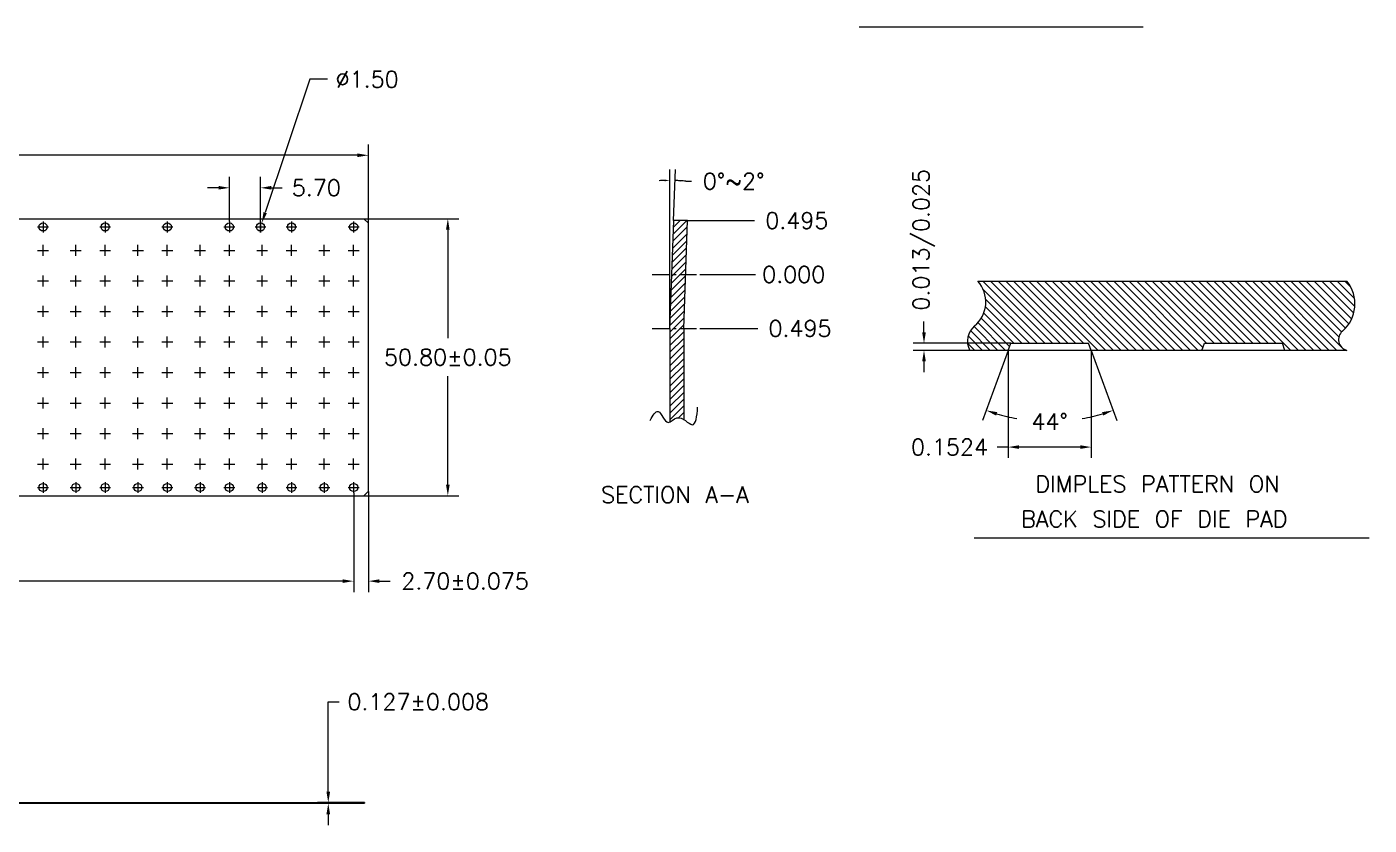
# Model space of a CAD drawing. Extents: x -243 to 181, y -292 to 90.
# Drawn here: x -65.6 to 180.7, y -291.7 to -145.3 of the extents above; entities that cross this region are included whole.
import ezdxf

# ---------------------------------------------------------------- set-up
doc = ezdxf.new("R2010")
doc.units = 0
doc.header["$LTSCALE"] = 2.5
doc.header["$MEASUREMENT"] = 0
doc.header["$PDMODE"] = 34
doc.linetypes.add('CENTER', pattern=[2, 1.25, -0.25, 0.25, -0.25])
doc.layers.get('0').update_dxf_attribs({"linetype": 'CONTINUOUS'})
doc.layers.get('DEFPOINTS').update_dxf_attribs({"linetype": 'CONTINUOUS'})
for name, color, linetype in [('CENTER', 7, 'CENTER'), ('DIM', 7, 'CONTINUOUS'), ('INNERFRAME', 5, 'CONTINUOUS'), ('LF', 5, 'CONTINUOUS'), ('TEXT', 7, 'CONTINUOUS')]:
    doc.layers.add(name, color=color, linetype=linetype)
doc.styles.get("Standard").update_dxf_attribs({"font": 'txt.shx', "height": 3})
doc.dimstyles.new('DIM-B', dxfattribs={"dimscale": 2, "dimtxt": 3, "dimasz": 1, "dimexe": 1, "dimexo": 0, "dimgap": 1, "dimtad": 0, "dimtih": 1, "dimtoh": 1, "dimdec": 3, "dimlfac": 0.05, "dimzin": 0, "dimdsep": 46, "dimtxsty": 'STANDARD', "dimcen": 0.5, "dimadec": 0, "dimazin": 0, "dimtp": 0.025, "dimtm": 0.025, "dimtfac": 1, "dimtdec": 3, "dimtofl": 0, "dimtmove": 0, "dimatfit": 3, "dimfxl": 1, "dimtolj": 1, "dimtzin": 0, "dimarcsym": 0})
doc.dimstyles.new('DIM-B$6', dxfattribs={"dimscale": 2, "dimtxt": 3, "dimasz": 1, "dimexe": 1, "dimexo": 0, "dimgap": 1, "dimtad": 0, "dimtih": 1, "dimtoh": 1, "dimdec": 3, "dimlfac": 0.05, "dimzin": 0, "dimdsep": 46, "dimtxsty": 'STANDARD', "dimcen": 0.5, "dimadec": 0, "dimazin": 0, "dimtp": 0.025, "dimtm": 0.025, "dimtfac": 1, "dimtdec": 3, "dimtofl": 0, "dimtmove": 0, "dimatfit": 3, "dimfxl": 1, "dimtolj": 1, "dimtzin": 0, "dimarcsym": 0})

# ---------------------------------------------------------------- blocks, each defined once
blk = doc.blocks.new('*D0')
at = {"layer": 'DEFPOINTS', "color": 0, "transparency": 16777216}
for p in [(103.06, 533.52), (109.72, 533.65), (109.72, 533.52)]:
    blk.add_point(p, dxfattribs=at)
at = {"layer": 'DIM', "color": 0, "lineweight": -2, "transparency": 16777216}
for p, q in [((103.06, 535.65), (103.06, 552.15)), ((103.06, 552.15), (105.06, 552.15)), ((109.72, 533.65), (101.06, 533.65)), ((109.72, 533.52), (101.06, 533.52)), ((103.06, 531.52), (103.06, 529.52))]:
    blk.add_line(p, q, dxfattribs=at)
at = {"layer": 'DIM', "color": 0, "transparency": 16777216}
for points in [[(102.72, 535.65), (103.39, 535.65), (103.06, 533.65)], [(102.72, 531.52), (103.39, 531.52), (103.06, 533.52)]]:
    blk.add_solid(points, dxfattribs=at)
at = {"layer": 'DIM', "color": 0, "transparency": 16777216, "insert": (119.56, 552.15), "char_height": 3, "attachment_point": 5}
blk.add_mtext('\\A1;0.127±0.008', dxfattribs=at)
blk = doc.blocks.new('*D5')
at = {"layer": 'DEFPOINTS', "color": 0, "transparency": 16777216}
for p in [(107.72, 590.44), (-114.28, 588.53), (107.72, 574.27)]:
    blk.add_point(p, dxfattribs=at)
at = {"layer": 'DIM', "color": 0, "lineweight": -2, "transparency": 16777216}
for p, q in [((107.72, 590.44), (107.72, 572.27)), ((-114.28, 588.53), (-114.28, 572.27)), ((-112.28, 574.27), (-20.78, 574.27)), ((105.72, 574.27), (14.22, 574.27))]:
    blk.add_line(p, q, dxfattribs=at)
at = {"layer": 'DIM', "color": 0, "transparency": 16777216}
for points in [[(-112.28, 574.6), (-112.28, 573.94), (-114.28, 574.27)], [(105.72, 574.6), (105.72, 573.94), (107.72, 574.27)]]:
    blk.add_solid(points, dxfattribs=at)
at = {"layer": 'DIM', "color": 0, "transparency": 16777216, "insert": (-3.28, 574.27), "char_height": 3, "attachment_point": 5}
blk.add_mtext('\\A1;222.000%%P0.050', dxfattribs=at)
blk = doc.blocks.new('*D6')
at = {"layer": 'DEFPOINTS', "color": 0, "transparency": 16777216}
for p in [(110.42, 652.37), (-116.98, 639.93), (110.42, 639.93)]:
    blk.add_point(p, dxfattribs=at)
at = {"layer": 'DIM', "color": 0, "lineweight": -2, "transparency": 16777216}
for p, q in [((-116.98, 639.93), (-116.98, 654.37)), ((110.42, 639.93), (110.42, 654.37)), ((-114.98, 652.37), (-20.53, 652.37)), ((108.42, 652.37), (13.97, 652.37))]:
    blk.add_line(p, q, dxfattribs=at)
at = {"layer": 'DIM', "color": 0, "transparency": 16777216}
for points in [[(-114.98, 652.71), (-114.98, 652.04), (-116.98, 652.37)], [(108.42, 652.71), (108.42, 652.04), (110.42, 652.37)]]:
    blk.add_solid(points, dxfattribs=at)
at = {"layer": 'DIM', "color": 0, "transparency": 16777216, "insert": (-3.28, 652.37), "char_height": 3, "attachment_point": 5}
blk.add_mtext('\\A1;227.400%%P0.100', dxfattribs=at)
blk = doc.blocks.new('*D7')
at = {"layer": 'DEFPOINTS', "color": 0, "transparency": 16777216}
for p in [(107.72, 590.44), (110.42, 590.74), (110.42, 574.27)]:
    blk.add_point(p, dxfattribs=at)
at = {"layer": 'DIM', "color": 0, "lineweight": -2, "transparency": 16777216}
for p, q in [((107.72, 590.44), (107.72, 572.27)), ((110.42, 590.74), (110.42, 572.27)), ((105.72, 574.27), (103.72, 574.27)), ((112.42, 574.27), (114.42, 574.27))]:
    blk.add_line(p, q, dxfattribs=at)
at = {"layer": 'DIM', "color": 0, "transparency": 16777216}
for points in [[(105.72, 574.6), (105.72, 573.94), (107.72, 574.27)], [(112.42, 574.6), (112.42, 573.94), (110.42, 574.27)]]:
    blk.add_solid(points, dxfattribs=at)
at = {"layer": 'DIM', "color": 0, "transparency": 16777216, "insert": (128.17, 574.27), "char_height": 3, "attachment_point": 5}
blk.add_mtext('\\A1;2.70%%P0.075', dxfattribs=at)
blk = doc.blocks.new('*D23')
at = {"layer": 'DEFPOINTS', "color": 0, "transparency": 16777216}
for p in [(109.61, 640.74), (125, 640.74), (109.61, 589.94)]:
    blk.add_point(p, dxfattribs=at)
at = {"layer": 'DIM', "color": 0, "lineweight": -2, "transparency": 16777216}
for p, q in [((109.61, 640.74), (127, 640.74)), ((125, 638.74), (125, 618.84)), ((125, 591.94), (125, 611.84)), ((109.61, 589.94), (127, 589.94))]:
    blk.add_line(p, q, dxfattribs=at)
at = {"layer": 'DIM', "color": 0, "transparency": 16777216}
for points in [[(124.67, 638.74), (125.33, 638.74), (125, 640.74)], [(124.67, 591.94), (125.33, 591.94), (125, 589.94)]]:
    blk.add_solid(points, dxfattribs=at)
at = {"layer": 'DIM', "color": 0, "transparency": 16777216, "insert": (125, 615.34), "char_height": 3, "attachment_point": 5}
blk.add_mtext('\\A1;50.80%%p0.05', dxfattribs=at)
blk = doc.blocks.new('*D42')
at = {"layer": 'DEFPOINTS', "color": 0, "transparency": 16777216}
for p in [(90.62, 646.41), (84.92, 640.24), (90.62, 640.24)]:
    blk.add_point(p, dxfattribs=at)
at = {"layer": 'DIM', "color": 0, "lineweight": -2, "transparency": 16777216}
for p, q in [((84.92, 640.24), (84.92, 648.41)), ((90.62, 640.24), (90.62, 648.41)), ((82.92, 646.41), (80.92, 646.41)), ((92.62, 646.41), (94.62, 646.41))]:
    blk.add_line(p, q, dxfattribs=at)
at = {"layer": 'DIM', "color": 0, "transparency": 16777216}
for points in [[(82.92, 646.75), (82.92, 646.08), (84.92, 646.41)], [(92.62, 646.75), (92.62, 646.08), (90.62, 646.41)]]:
    blk.add_solid(points, dxfattribs=at)
at = {"layer": 'DIM', "color": 0, "transparency": 16777216, "insert": (100.87, 646.41), "char_height": 3, "attachment_point": 5}
blk.add_mtext('\\A1;5.70', dxfattribs=at)
blk = doc.blocks.new('*D43')
at = {"layer": 'DEFPOINTS', "color": 0, "transparency": 16777216}
for p in [(90.38, 638.53), (90.85, 639.95)]:
    blk.add_point(p, dxfattribs=at)
at = {"layer": 'DIM', "color": 0, "lineweight": -2, "transparency": 16777216}
for p, q in [((99.68, 666.31), (91.49, 641.85)), ((102.93, 666.31), (99.68, 666.31)), ((89.61, 639.24), (91.61, 639.24)), ((90.61, 638.24), (90.61, 640.24))]:
    blk.add_line(p, q, dxfattribs=at)
at = {"layer": 'DIM', "color": 0, "transparency": 16777216}
blk.add_solid([(91.17, 641.95), (91.8, 641.74), (90.85, 639.95)], dxfattribs=at)
at = {"layer": 'DIM', "color": 0, "transparency": 16777216, "insert": (110.18, 666.31), "char_height": 3, "attachment_point": 5}
blk.add_mtext('\\A1;∅1.50', dxfattribs=at)
blk = doc.blocks.new('*D61')
at = {"color": 0, "linetype": 'ByBlock', "transparency": 16777216}
for p, q in [((856.83, 189.31), (852.14, 176.42)), ((872.07, 189.31), (876.77, 176.42))]:
    blk.add_line(p, q, dxfattribs=at)
for start, end in [(253.3707, 259.8363), (280.1637, 286.6293)]:
    blk.add_arc((864.45, 210.25), 34, start, end, dxfattribs=at)
for points in [[(854.62, 177.35), (854.83, 177.98), (852.82, 178.3)], [(874.08, 177.98), (874.29, 177.35), (876.08, 178.3)]]:
    blk.add_solid(points, dxfattribs=at)
at = {"layer": 'DEFPOINTS', "color": 0, "linetype": 'ByBlock', "transparency": 16777216}
for p in [(857.31, 190.61), (871.6, 190.61), (856.83, 189.31), (872.07, 189.31), (860.51, 176.48)]:
    blk.add_point(p, dxfattribs=at)
at = {"color": 0, "linetype": 'ByBlock', "transparency": 16777216, "insert": (864.45, 176.25), "char_height": 3, "attachment_point": 5}
blk.add_mtext('\\A1;44°', dxfattribs=at)
blk = doc.blocks.new('*D60')
at = {"color": 0, "linetype": 'ByBlock', "transparency": 16777216}
for p, q in [((856.83, 189.31), (856.83, 169.57)), ((872.07, 189.31), (872.07, 169.57)), ((856.83, 171.57), (854.83, 171.57)), ((870.07, 171.57), (858.83, 171.57))]:
    blk.add_line(p, q, dxfattribs=at)
for points in [[(858.83, 171.9), (858.83, 171.24), (856.83, 171.57)], [(870.07, 171.9), (870.07, 171.24), (872.07, 171.57)]]:
    blk.add_solid(points, dxfattribs=at)
at = {"layer": 'DEFPOINTS', "color": 0, "linetype": 'ByBlock', "transparency": 16777216}
for p in [(856.83, 189.31), (872.07, 189.31), (856.83, 171.57)]:
    blk.add_point(p, dxfattribs=at)
at = {"color": 0, "linetype": 'ByBlock', "transparency": 16777216, "insert": (846.08, 171.57), "char_height": 3, "attachment_point": 5}
blk.add_mtext('\\A1;0.1524', dxfattribs=at)
blk = doc.blocks.new('*D62')
at = {"color": 0, "linetype": 'ByBlock', "transparency": 16777216}
for p, q in [((841.39, 192.61), (841.39, 194.61)), ((857.31, 190.61), (839.39, 190.61)), ((856.83, 189.31), (839.39, 189.31)), ((841.39, 187.31), (841.39, 185.31))]:
    blk.add_line(p, q, dxfattribs=at)
for points in [[(841.06, 192.61), (841.73, 192.61), (841.39, 190.61)], [(841.06, 187.31), (841.73, 187.31), (841.39, 189.31)]]:
    blk.add_solid(points, dxfattribs=at)
at = {"layer": 'DEFPOINTS', "color": 0, "linetype": 'ByBlock', "transparency": 16777216}
for p in [(841.39, 190.61), (857.31, 190.61), (856.83, 189.31)]:
    blk.add_point(p, dxfattribs=at)
at = {"color": 0, "linetype": 'ByBlock', "transparency": 16777216, "insert": (841.39, 199.61), "char_height": 3, "attachment_point": 5, "rotation": 90}
blk.add_mtext('\\A1;  ', dxfattribs=at)
blk = doc.blocks.new('*D67')
at = {"layer": 'DEFPOINTS', "color": 0, "transparency": 16777216}
for p in [(166.08, 647.77), (166.45, 640.41), (165.76, 620.61), (165.76, 620.61), (165.76, 603.46)]:
    blk.add_point(p, dxfattribs=at)
at = {"layer": 'DIM', "color": 0, "lineweight": -2, "transparency": 16777216}
for p, q in [((165.76, 620.61), (165.76, 649.77)), ((166.45, 640.41), (166.78, 649.76)), ((168.71, 647.61), (169.71, 647.61))]:
    blk.add_line(p, q, dxfattribs=at)
for start, end in [(92.1093, 94.2186), (83.7807, 88), (83.7814, 85.8907)]:
    blk.add_arc((165.76, 620.61), 27.17, start, end, dxfattribs=at)
at = {"layer": 'DIM', "color": 0, "transparency": 16777216}
for points in [[(164.76, 647.92), (164.77, 647.59), (165.76, 647.77)], [(167.7, 647.54), (167.72, 647.87), (166.71, 647.76)]]:
    blk.add_solid(points, dxfattribs=at)
at = {"layer": 'DIM', "color": 0, "transparency": 16777216, "insert": (177.46, 647.61), "char_height": 3, "attachment_point": 5}
blk.add_mtext('\\A1;0%%D~2%%D', dxfattribs=at)
blk = doc.blocks.new('*D68')
at = {"layer": 'DEFPOINTS', "color": 0, "transparency": 16777216}
for p in [(171.53, 630.51), (171.53, 630.51), (181.48, 630.51)]:
    blk.add_point(p, dxfattribs=at)
at = {"layer": 'DIM', "color": 0, "lineweight": -2, "transparency": 16777216}
blk.add_line((171.53, 630.51), (181.48, 630.51), dxfattribs=at)
at = {"layer": 'DIM', "color": 0, "transparency": 16777216, "insert": (188.48, 630.51), "char_height": 3, "attachment_point": 5}
blk.add_mtext('\\A1;0.000', dxfattribs=at)
blk = doc.blocks.new('*D69')
at = {"layer": 'DEFPOINTS', "color": 0, "transparency": 16777216}
for p in [(168.99, 640.41), (181.3, 640.41), (171.53, 630.51)]:
    blk.add_point(p, dxfattribs=at)
at = {"layer": 'DIM', "color": 0, "lineweight": -2, "transparency": 16777216}
blk.add_line((168.99, 640.41), (181.3, 640.41), dxfattribs=at)
at = {"layer": 'DIM', "color": 0, "transparency": 16777216, "insert": (189.05, 640.41), "char_height": 3, "attachment_point": 5}
blk.add_mtext('\\A1;0.495', dxfattribs=at)
blk = doc.blocks.new('*D70')
at = {"layer": 'DEFPOINTS', "color": 0, "transparency": 16777216}
for p in [(171.53, 630.51), (171.53, 620.61), (181.89, 620.61)]:
    blk.add_point(p, dxfattribs=at)
at = {"layer": 'DIM', "color": 0, "lineweight": -2, "transparency": 16777216}
blk.add_line((171.53, 620.61), (181.89, 620.61), dxfattribs=at)
at = {"layer": 'DIM', "color": 0, "transparency": 16777216, "insert": (189.64, 620.61), "char_height": 3, "attachment_point": 5}
blk.add_mtext('\\A1;0.495', dxfattribs=at)
blk = doc.blocks.new('A$C3AA83256')
at = {"layer": 'LF'}
h = blk.add_hatch(dxfattribs=at)
h.set_pattern_fill('ANSI31', color=256, scale=8, angle=90, style=0)
h.set_pattern_definition([(135, (13.5, 6.15), (-0.707107, -0.707107), [])])
h.paths.add_polyline_path([(53.06, 19.74), (53.53316, 21.04), (67.82684, 21.04), (68.3, 19.74), (79.67, 19.74, -0.604697461), (78.85, 23.27, 0.405397409), (79.67, 32.44), (11.91, 32.44, -0.428656376), (11.34, 24.22, 0.356665024), (10.46, 19.74), (17.5, 19.74), (17.97316, 21.04), (32.26684, 21.04), (32.74, 19.74)])
for p, q in [((11.91, 32.44), (79.67, 32.44)), ((79.67, 19.74), (10.46, 19.74)), ((17.5, 19.74), (17.97316, 21.04)), ((17.97316, 21.04), (32.26684, 21.04)), ((32.74, 19.74), (32.26684, 21.04)), ((53.06, 19.74), (53.53316, 21.04)), ((53.53316, 21.04), (67.82684, 21.04)), ((68.3, 19.74), (67.82684, 21.04))]:
    blk.add_line(p, q, dxfattribs=at)
for centre, radius, start, end in [((7.71184, 28.60135), 5.68857, 309.6278803, 42.4386893), ((74.53443, 28.27757), 6.61059, 310.7550743, 39.0250985), ((13.64074, 21.44164), 3.60731, 129.6278803, 208.1460386), ((80.18576, 21.72005), 2.04612, 130.7550743, 255.4000622)]:
    blk.add_arc(centre, radius, start, end, dxfattribs=at)
at = {"layer": 'DIM'}
blk.add_text('0.013/0.025', height=3, rotation=90, dxfattribs=at).set_placement((3.03, 27.03))
dim = blk.add_linear_dim(base=(2.06, 21.04), p1=(17.5, 19.74), p2=(17.97316, 21.04), angle=90, text='  ', dimstyle='DIM-B', override={"dimscale": 2, "dimtxt": 1, "dimasz": 1, "dimexe": 1, "dimexo": 0, "dimgap": 1, "dimdec": 4, "dimlfac": 0.01, "dimcen": 0.5, "dimtp": 0.02, "dimtm": 0.02, "dimtdec": 2, "dimtmove": 0}, dxfattribs=at)
dim.commit()
dim.dimension.update_dxf_attribs({"geometry": '*D62', "text_midpoint": (2.06, 30.04), "insert": (-839.33366, -169.57143)})
dim = blk.add_linear_dim(base=(17.5, 2), p1=(32.74, 19.74), p2=(17.5, 19.74), dimstyle='DIM-B', override={"dimscale": 2, "dimtxt": 1, "dimasz": 1, "dimexe": 1, "dimexo": 0, "dimgap": 1, "dimdec": 4, "dimlfac": 0.01, "dimcen": 0.5, "dimtp": 0.02, "dimtm": 0.02, "dimtdec": 2, "dimtmove": 0}, dxfattribs=at)
dim.commit()
dim.dimension.update_dxf_attribs({"geometry": '*D60', "text_midpoint": (6.75, 2), "insert": (-839.33366, -169.57143)})
dim = blk.add_angular_dim_2l(base=(21.17265, 6.904), line1=((32.74, 19.74), (32.26684, 21.04)), line2=((17.5, 19.74), (17.97316, 21.04)), text='44%%D', dimstyle='DIM-B', override={"dimscale": 2, "dimtxt": 1, "dimasz": 1, "dimexe": 1, "dimexo": 0, "dimgap": 1, "dimdec": 0, "dimlfac": 0.01, "dimcen": 0.5, "dimtp": 0.02, "dimtm": 0.02, "dimtdec": 0, "dimtmove": 0}, dxfattribs=at)
dim.commit()
dim.dimension.update_dxf_attribs({"geometry": '*D61', "text_midpoint": (25.12, 6.67409), "insert": (-839.33366, -169.57143)})

msp = doc.modelspace()

# ---------------------------------------------------------------- hatches: boundary and pattern name
at = {"layer": 'INNERFRAME'}
h = msp.add_hatch(dxfattribs=at)
h.set_pattern_fill('ANSI31', color=256, scale=7, style=0)
h.paths.add_polyline_path([(55.6092, -180.8434), (53.0692, -180.8434), (52.7235, -190.7434), (55.2635, -190.7434)])
h.paths.add_polyline_path([(54.9178, -200.6434), (55.2635, -190.7434), (52.7235, -190.7434), (52.3778, -200.6434)])
edge = h.paths.add_edge_path()
edge.add_line((54.9178, -200.6434), (52.3778, -200.6434))
edge.add_line((52.3778, -200.6434), (52.3778, -217.7974))
edge.add_spline(control_points=[(52.3778, -217.7974), (52.7701, -217.6044), (53.5864, -216.7191), (54.5063, -217.1047), (54.9178, -217.3573)], knot_values=[5.31046427, 5.31046427, 5.31046427, 5.31046427, 6.7279021, 7.9737522, 7.9737522, 7.9737522, 7.9737522], degree=3, periodic=0)
edge.add_line((54.9178, -217.3573), (54.9178, -200.6434))

# ---------------------------------------------------------------- linework, layer by layer
at = {"layer": 'CENTER'}
for p, q in [((-63.6679, -186.3148), (-61.6679, -186.3148)), ((-62.6679, -187.3148), (-62.6679, -185.3148)), ((-57.6679, -186.3148), (-55.6679, -186.3148)), ((-56.6679, -187.3148), (-56.6679, -185.3148)), ((-52.2679, -186.3148), (-50.2679, -186.3148)), ((-51.2679, -187.3148), (-51.2679, -185.3148)), ((-46.2679, -186.3148), (-44.2679, -186.3148)), ((-45.2679, -187.3148), (-45.2679, -185.3148)), ((-40.8679, -186.3148), (-38.8679, -186.3148)), ((-39.8679, -187.3148), (-39.8679, -185.3148)), ((-34.8679, -186.3148), (-32.8679, -186.3148)), ((-33.8679, -187.3148), (-33.8679, -185.3148)), ((-29.4679, -186.3148), (-27.4679, -186.3148)), ((-28.4679, -187.3148), (-28.4679, -185.3148)), ((-23.4679, -186.3148), (-21.4679, -186.3148)), ((-22.4679, -187.3148), (-22.4679, -185.3148)), ((-18.0679, -186.3148), (-16.0679, -186.3148)), ((-17.0679, -187.3148), (-17.0679, -185.3148)), ((-12.0679, -186.3148), (-10.0679, -186.3148)), ((-11.0679, -187.3148), (-11.0679, -185.3148)), ((-6.6679, -186.3148), (-4.6679, -186.3148)), ((-5.6679, -187.3148), (-5.6679, -185.3148)), ((-63.6679, -191.9148), (-61.6679, -191.9148)), ((-62.6679, -192.9148), (-62.6679, -190.9148)), ((-57.6679, -191.9148), (-55.6679, -191.9148)), ((-56.6679, -192.9148), (-56.6679, -190.9148)), ((-52.2679, -191.9148), (-50.2679, -191.9148)), ((-51.2679, -192.9148), (-51.2679, -190.9148)), ((-46.2679, -191.9148), (-44.2679, -191.9148)), ((-45.2679, -192.9148), (-45.2679, -190.9148)), ((-40.8679, -191.9148), (-38.8679, -191.9148)), ((-39.8679, -192.9148), (-39.8679, -190.9148)), ((-34.8679, -191.9148), (-32.8679, -191.9148)), ((-33.8679, -192.9148), (-33.8679, -190.9148)), ((-29.4679, -191.9148), (-27.4679, -191.9148)), ((-28.4679, -192.9148), (-28.4679, -190.9148)), ((-23.4679, -191.9148), (-21.4679, -191.9148)), ((-22.4679, -192.9148), (-22.4679, -190.9148)), ((-18.0679, -191.9148), (-16.0679, -191.9148)), ((-17.0679, -192.9148), (-17.0679, -190.9148)), ((-12.0679, -191.9148), (-10.0679, -191.9148)), ((-11.0679, -192.9148), (-11.0679, -190.9148)), ((-6.6679, -191.9148), (-4.6679, -191.9148)), ((-5.6679, -192.9148), (-5.6679, -190.9148)), ((-62.6679, -198.5148), (-62.6679, -196.5148)), ((-56.6679, -198.5148), (-56.6679, -196.5148)), ((-51.2679, -198.5148), (-51.2679, -196.5148)), ((-45.2679, -198.5148), (-45.2679, -196.5148)), ((-39.8679, -198.5148), (-39.8679, -196.5148)), ((-33.8679, -198.5148), (-33.8679, -196.5148)), ((-28.4679, -198.5148), (-28.4679, -196.5148)), ((-22.4679, -198.5148), (-22.4679, -196.5148)), ((-17.0679, -198.5148), (-17.0679, -196.5148)), ((-11.0679, -198.5148), (-11.0679, -196.5148)), ((-5.6679, -198.5148), (-5.6679, -196.5148)), ((-63.6679, -197.5148), (-61.6679, -197.5148)), ((-57.6679, -197.5148), (-55.6679, -197.5148)), ((-52.2679, -197.5148), (-50.2679, -197.5148)), ((-46.2679, -197.5148), (-44.2679, -197.5148)), ((-40.8679, -197.5148), (-38.8679, -197.5148)), ((-34.8679, -197.5148), (-32.8679, -197.5148)), ((-29.4679, -197.5148), (-27.4679, -197.5148)), ((-23.4679, -197.5148), (-21.4679, -197.5148)), ((-18.0679, -197.5148), (-16.0679, -197.5148)), ((-12.0679, -197.5148), (-10.0679, -197.5148)), ((-6.6679, -197.5148), (-4.6679, -197.5148)), ((-63.6679, -203.1147), (-61.6679, -203.1147)), ((-62.6679, -204.1147), (-62.6679, -202.1147)), ((-57.6679, -203.1147), (-55.6679, -203.1147)), ((-56.6679, -204.1147), (-56.6679, -202.1147)), ((-52.2679, -203.1147), (-50.2679, -203.1147)), ((-51.2679, -204.1147), (-51.2679, -202.1147)), ((-46.2679, -203.1147), (-44.2679, -203.1147)), ((-45.2679, -204.1147), (-45.2679, -202.1147)), ((-40.8679, -203.1147), (-38.8679, -203.1147)), ((-39.8679, -204.1147), (-39.8679, -202.1147)), ((-34.8679, -203.1147), (-32.8679, -203.1147)), ((-33.8679, -204.1147), (-33.8679, -202.1147)), ((-29.4679, -203.1147), (-27.4679, -203.1147)), ((-28.4679, -204.1147), (-28.4679, -202.1147)), ((-23.4679, -203.1147), (-21.4679, -203.1147)), ((-22.4679, -204.1147), (-22.4679, -202.1147)), ((-18.0679, -203.1147), (-16.0679, -203.1147)), ((-17.0679, -204.1147), (-17.0679, -202.1147)), ((-12.0679, -203.1147), (-10.0679, -203.1147)), ((-11.0679, -204.1147), (-11.0679, -202.1147)), ((-6.6679, -203.1147), (-4.6679, -203.1147)), ((-5.6679, -204.1147), (-5.6679, -202.1147)), ((-63.6679, -208.715), (-61.6679, -208.715)), ((-62.6679, -209.715), (-62.6679, -207.715)), ((-57.6679, -208.715), (-55.6679, -208.715)), ((-56.6679, -209.715), (-56.6679, -207.715)), ((-52.2679, -208.715), (-50.2679, -208.715)), ((-51.2679, -209.715), (-51.2679, -207.715)), ((-46.2679, -208.715), (-44.2679, -208.715)), ((-45.2679, -209.715), (-45.2679, -207.715)), ((-40.8679, -208.715), (-38.8679, -208.715)), ((-39.8679, -209.715), (-39.8679, -207.715)), ((-34.8679, -208.715), (-32.8679, -208.715)), ((-33.8679, -209.715), (-33.8679, -207.715)), ((-29.4679, -208.715), (-27.4679, -208.715)), ((-28.4679, -209.715), (-28.4679, -207.715)), ((-23.4679, -208.715), (-21.4679, -208.715)), ((-22.4679, -209.715), (-22.4679, -207.715)), ((-18.0679, -208.715), (-16.0679, -208.715)), ((-17.0679, -209.715), (-17.0679, -207.715)), ((-12.0679, -208.715), (-10.0679, -208.715)), ((-11.0679, -209.715), (-11.0679, -207.715)), ((-6.6679, -208.715), (-4.6679, -208.715)), ((-5.6679, -209.715), (-5.6679, -207.715)), ((-63.6679, -214.315), (-61.6679, -214.315)), ((-62.6679, -215.315), (-62.6679, -213.315)), ((-57.6679, -214.315), (-55.6679, -214.315)), ((-56.6679, -215.315), (-56.6679, -213.315)), ((-52.2679, -214.315), (-50.2679, -214.315)), ((-51.2679, -215.315), (-51.2679, -213.315)), ((-46.2679, -214.315), (-44.2679, -214.315)), ((-45.2679, -215.315), (-45.2679, -213.315)), ((-40.8679, -214.315), (-38.8679, -214.315)), ((-39.8679, -215.315), (-39.8679, -213.315)), ((-34.8679, -214.315), (-32.8679, -214.315)), ((-33.8679, -215.315), (-33.8679, -213.315)), ((-29.4679, -214.315), (-27.4679, -214.315)), ((-28.4679, -215.315), (-28.4679, -213.315)), ((-23.4679, -214.315), (-21.4679, -214.315)), ((-22.4679, -215.315), (-22.4679, -213.315)), ((-18.0679, -214.315), (-16.0679, -214.315)), ((-17.0679, -215.315), (-17.0679, -213.315)), ((-12.0679, -214.315), (-10.0679, -214.315)), ((-11.0679, -215.315), (-11.0679, -213.315)), ((-6.6679, -214.315), (-4.6679, -214.315)), ((-5.6679, -215.315), (-5.6679, -213.315)), ((-62.6679, -220.9145), (-62.6679, -218.9145)), ((-56.6679, -220.9145), (-56.6679, -218.9145)), ((-51.2679, -220.9145), (-51.2679, -218.9145)), ((-45.2679, -220.9145), (-45.2679, -218.9145)), ((-39.8679, -220.9145), (-39.8679, -218.9145)), ((-33.8679, -220.9145), (-33.8679, -218.9145)), ((-28.4679, -220.9145), (-28.4679, -218.9145)), ((-22.4679, -220.9145), (-22.4679, -218.9145)), ((-17.0679, -220.9145), (-17.0679, -218.9145)), ((-11.0679, -220.9145), (-11.0679, -218.9145)), ((-5.6679, -220.9145), (-5.6679, -218.9145)), ((-63.6679, -219.9145), (-61.6679, -219.9145)), ((-57.6679, -219.9145), (-55.6679, -219.9145)), ((-52.2679, -219.9145), (-50.2679, -219.9145)), ((-46.2679, -219.9145), (-44.2679, -219.9145)), ((-40.8679, -219.9145), (-38.8679, -219.9145)), ((-34.8679, -219.9145), (-32.8679, -219.9145)), ((-29.4679, -219.9145), (-27.4679, -219.9145)), ((-23.4679, -219.9145), (-21.4679, -219.9145)), ((-18.0679, -219.9145), (-16.0679, -219.9145)), ((-12.0679, -219.9145), (-10.0679, -219.9145)), ((-6.6679, -219.9145), (-4.6679, -219.9145)), ((-63.6679, -225.515), (-61.6679, -225.515)), ((-62.6679, -226.515), (-62.6679, -224.515)), ((-57.6679, -225.515), (-55.6679, -225.515)), ((-56.6679, -226.515), (-56.6679, -224.515)), ((-52.2679, -225.515), (-50.2679, -225.515)), ((-51.2679, -226.515), (-51.2679, -224.515)), ((-46.2679, -225.515), (-44.2679, -225.515)), ((-45.2679, -226.515), (-45.2679, -224.515)), ((-40.8679, -225.515), (-38.8679, -225.515)), ((-39.8679, -226.515), (-39.8679, -224.515)), ((-34.8679, -225.515), (-32.8679, -225.515)), ((-33.8679, -226.515), (-33.8679, -224.515)), ((-29.4679, -225.515), (-27.4679, -225.515)), ((-28.4679, -226.515), (-28.4679, -224.515)), ((-23.4679, -225.515), (-21.4679, -225.515)), ((-22.4679, -226.515), (-22.4679, -224.515)), ((-18.0679, -225.515), (-16.0679, -225.515)), ((-17.0679, -226.515), (-17.0679, -224.515)), ((-12.0679, -225.515), (-10.0679, -225.515)), ((-11.0679, -226.515), (-11.0679, -224.515)), ((-6.6679, -225.515), (-4.6679, -225.515)), ((-5.6679, -226.515), (-5.6679, -224.515))]:
    msp.add_line(p, q, dxfattribs=at)
at = {"layer": 'CENTER', "linetype": 'CENTER'}
for p, q in [((49.1478, -190.7434), (58.1478, -190.7434)), ((49.1478, -200.6434), (58.1478, -200.6434))]:
    msp.add_line(p, q, dxfattribs=at)
at = {"layer": 'DIM'}
for p, q in [((-63.6679, -182.0149), (-61.6679, -182.0149)), ((-62.6679, -181.0149), (-62.6679, -183.0149)), ((-52.2679, -182.0149), (-50.2679, -182.0149)), ((-51.2679, -181.0149), (-51.2679, -183.0149)), ((-40.8679, -182.0149), (-38.8679, -182.0149)), ((-39.8679, -181.0149), (-39.8679, -183.0149)), ((-29.4679, -182.0149), (-27.4679, -182.0149)), ((-28.4679, -181.0149), (-28.4679, -183.0149)), ((-23.7679, -182.0149), (-21.7679, -182.0149)), ((-22.7679, -181.0149), (-22.7679, -183.0149)), ((-18.0679, -182.0149), (-16.0679, -182.0149)), ((-17.0679, -181.0149), (-17.0679, -183.0149)), ((-6.6679, -182.0149), (-4.6679, -182.0149)), ((-5.6679, -181.0149), (-5.6679, -183.0149)), ((-62.6679, -228.8149), (-62.6679, -230.8149)), ((-56.6679, -228.8149), (-56.6679, -230.8149)), ((-51.2679, -228.8149), (-51.2679, -230.8149)), ((-45.2679, -228.8149), (-45.2679, -230.8149)), ((-39.8679, -228.8149), (-39.8679, -230.8149)), ((-33.8679, -228.8149), (-33.8679, -230.8149)), ((-28.4679, -228.8149), (-28.4679, -230.8149)), ((-22.4679, -228.8149), (-22.4679, -230.8149)), ((-17.0679, -228.8149), (-17.0679, -230.8149)), ((-11.0679, -228.8149), (-11.0679, -230.8149)), ((-5.6679, -228.8149), (-5.6679, -230.8149)), ((-63.6679, -229.8149), (-61.6679, -229.8149)), ((-57.6679, -229.8149), (-55.6679, -229.8149)), ((-52.2679, -229.8149), (-50.2679, -229.8149)), ((-46.2679, -229.8149), (-44.2679, -229.8149)), ((-40.8679, -229.8149), (-38.8679, -229.8149)), ((-34.8679, -229.8149), (-32.8679, -229.8149)), ((-29.4679, -229.8149), (-27.4679, -229.8149)), ((-23.4679, -229.8149), (-21.4679, -229.8149)), ((-18.0679, -229.8149), (-16.0679, -229.8149)), ((-12.0679, -229.8149), (-10.0679, -229.8149)), ((-6.6679, -229.8149), (-4.6679, -229.8149)), ((108.2132, -239.0461), (180.7132, -239.0461))]:
    msp.add_line(p, q, dxfattribs=at)
at = {"layer": 'INNERFRAME'}
for p, q in [((52.3778, -200.6434), (53.0692, -180.8434)), ((55.6092, -180.8434), (53.0692, -180.8434)), ((54.9178, -200.6434), (55.6092, -180.8434)), ((52.3778, -200.6434), (52.3778, -217.7974)), ((54.9178, -200.6434), (54.9178, -217.3573))]:
    msp.add_line(p, q, dxfattribs=at)
msp.add_open_spline([(48.7691, -217.5116), (49.2693, -216.6194), (50.3816, -214.6353), (51.7042, -219.0194), (53.9921, -215.9042), (57.068, -219.8267), (57.3295, -216.7177), (57.4652, -215.1046)], degree=3, knots=[0, 0, 0, 0, 2.19617062, 4.88374806, 6.7279021, 9.81581376, 13.14537648, 13.14537648, 13.14537648, 13.14537648], dxfattribs=at)
at = {"layer": 'LF'}
for p, q in [((-229.5629, -180.5149), (-3.7729, -180.5149)), ((-2.9679, -181.3199), (-3.7729, -180.5149)), ((-2.9679, -230.5099), (-2.9679, -181.3199)), ((-229.5629, -231.3149), (-3.7729, -231.3149)), ((-2.9679, -230.5099), (-3.7729, -231.3149)), ((-230.1679, -287.6057), (-3.6679, -287.6057)), ((-230.1679, -287.7327), (-3.6679, -287.7327)), ((-39.189, -287.6057), (-39.189, -287.7327)), ((-3.6679, -287.6057), (-3.6679, -287.7327))]:
    msp.add_line(p, q, dxfattribs=at)
for centre in [(-62.6679, -182.0149), (-51.2679, -182.0149), (-39.8679, -182.0149), (-28.4679, -182.0149), (-22.7679, -182.0149), (-17.0679, -182.0149), (-5.6679, -182.0149), (-62.6679, -229.8149), (-62.6679, -229.8149), (-56.6679, -229.8149), (-56.6679, -229.8149), (-56.6679, -229.8149), (-51.2679, -229.8149), (-51.2679, -229.8149), (-45.2679, -229.8149), (-45.2679, -229.8149), (-45.2679, -229.8149), (-39.8679, -229.8149), (-39.8679, -229.8149), (-33.8679, -229.8149), (-33.8679, -229.8149), (-33.8679, -229.8149), (-28.4679, -229.8149), (-28.4679, -229.8149), (-22.4679, -229.8149), (-22.4679, -229.8149), (-22.4679, -229.8149), (-17.0679, -229.8149), (-17.0679, -229.8149), (-11.0679, -229.8149), (-11.0679, -229.8149), (-11.0679, -229.8149), (-5.6679, -229.8149), (-5.6679, -229.8149)]:
    msp.add_circle(centre, 0.75, dxfattribs=at)
at = {"layer": 'TEXT'}
msp.add_line((87.1272, -145.3273), (139.2472, -145.3273), dxfattribs=at)

# ---------------------------------------------------------------- block references
at = {"layer": 'DIM'}
msp.add_blockref('A$C3AA83256', (96.954, -224.3961), dxfattribs=at)

# ---------------------------------------------------------------- texts
for s, p in [('DIMPLES PATTERN ON', (119.4632, -230.6761)), ('BACK SIDE OF DIE PAD', (116.8432, -237.0861))]:
    msp.add_text(s, height=3, dxfattribs=at).set_placement(p)
at = {"layer": 'TEXT'}
msp.add_text('SECTION A-A', height=3, dxfattribs=at).set_placement((39.7558, -232.6237))

# ---------------------------------------------------------------- dimensions: what is measured, and where the dimension line sits
at = {"layer": 'DIM'}
dim = msp.add_diameter_dim_2p(p1=(-23.0082, -182.7261), p2=(-22.5321, -181.3036), dimstyle='DIM-B', override={"dimscale": 2, "dimtxt": 1, "dimasz": 1, "dimexe": 1, "dimexo": 0, "dimgap": 1, "dimtoh": 1, "dimdec": 2, "dimlfac": 1, "dimcen": 0.5, "dimtp": 0.04, "dimtm": 0.04, "dimtdec": 2, "dimtmove": 0}, dxfattribs=at)
dim.commit()
dim.dimension.update_dxf_attribs({"geometry": '*D43', "text_midpoint": (-3.2084, -154.9382), "dimtype": 131, "insert": (-113.3844, -821.253)})
dim = msp.add_linear_dim(base=(-2.9679, -168.8796), p1=(-230.3679, -181.3199), p2=(-2.9679, -181.3199), text='<>%%P0.100', dimstyle='DIM-B', override={"dimtxt": 1, "dimlfac": 1, "dimtp": 0.04, "dimtm": 0.04, "dimtdec": 2}, dxfattribs=at)
dim.commit()
dim.dimension.update_dxf_attribs({"geometry": '*D6', "text_midpoint": (-116.6679, -168.8796), "dimtype": 128, "insert": (-113.3844, -821.253)})
dim = msp.add_angular_dim_2l(base=(52.6939, -173.4802), line1=((52.3778, -200.6434), (53.0692, -180.8434)), line2=((52.3778, -200.6434), (52.3778, -217.7974)), text='0%%D~2%%D', dimstyle='DIM-B', override={"dimasz": 0.5, "dimdec": 0}, dxfattribs=at)
dim.commit()
dim.dimension.update_dxf_attribs({"geometry": '*D67', "text_midpoint": (64.0707, -173.6382), "insert": (-113.3844, -821.253)})
dim = msp.add_linear_dim(base=(-22.7679, -174.8402), p1=(-28.4679, -181.0149), p2=(-22.7679, -181.0149), dimstyle='DIM-B', override={"dimtxt": 1, "dimdec": 2, "dimlfac": 1, "dimtp": 0.04, "dimtm": 0.04, "dimtdec": 2}, dxfattribs=at)
dim.commit()
dim.dimension.update_dxf_attribs({"geometry": '*D42', "text_midpoint": (-12.5179, -174.8402), "insert": (-113.3844, -821.253)})
for feature_location, offset, origin, override, picture, middle, set_off in [((55.6092, -180.8434), (12.3048, 0), (58.1478, -190.7434), {"dimscale": 2, "dimtxt": 1, "dimasz": 1, "dimexe": 1, "dimexo": 0, "dimgap": 1, "dimtoh": 1, "dimlfac": 0.05, "dimcen": 0.5, "dimtp": 0.025, "dimtm": 0.025, "dimtmove": 0}, '*D69', (75.664, -180.8434), (-113.3844, -821.253)), ((58.1477861358, -190.7434393953), (9.944895967, 0), (58.1477861358, -190.7434393953), {"dimtxt": 1, "dimgap": 1, "dimtoh": 1}, '*D68', (75.0926821027, -190.7434393953), (-113.3843923669, -821.2530041637)), ((58.1478, -200.6434), (10.361, 0), (58.1478, -190.7434), {"dimscale": 2, "dimtxt": 1, "dimasz": 1, "dimexe": 1, "dimexo": 0, "dimgap": 1, "dimtoh": 1, "dimlfac": 0.05, "dimcen": 0.5, "dimtp": 0.025, "dimtm": 0.025, "dimtmove": 0}, '*D70', (76.2588, -200.6434), (-113.3844, -821.253))]:
    dim = msp.add_ordinate_dim(feature_location=feature_location, offset=offset, dtype=0, origin=origin, dimstyle='DIM-B$6', override=override, dxfattribs=at)
    dim.commit()
    dim.dimension.update_dxf_attribs({"geometry": picture, "text_midpoint": middle, "insert": set_off})
for base, p1, p2, angle, text, override, picture, middle in [((11.6172, -180.5149), (-3.7729, -231.3149), (-3.7729, -180.5149), 90, '<>%%p0.05', {"dimscale": 2, "dimtxt": 1, "dimasz": 1, "dimexe": 1, "dimexo": 0, "dimgap": 1, "dimdec": 2, "dimlfac": 1, "dimcen": 0.5, "dimtp": 0.03, "dimtm": 0.03, "dimtdec": 2, "dimtmove": 0}, '*D23', (11.6172, -205.9149)), ((-5.6679, -246.9835), (-227.6679, -232.7249), (-5.6679, -230.8149), 180, '<>%%P0.050', {"dimscale": 2, "dimtxt": 1, "dimasz": 1, "dimexe": 1, "dimexo": 0, "dimgap": 1, "dimlfac": 1, "dimcen": 0.5, "dimtp": 0.04, "dimtm": 0.04, "dimtdec": 2, "dimtmove": 0}, '*D5', (-116.6679, -246.9835)), ((-2.9679, -246.9835), (-5.6679, -230.8149), (-2.9679, -230.5099), 180, '<>%%P0.075', {"dimscale": 2, "dimtxt": 1, "dimasz": 1, "dimexe": 1, "dimexo": 0, "dimgap": 1, "dimdec": 2, "dimlfac": 1, "dimcen": 0.5, "dimtp": 0.04, "dimtm": 0.04, "dimtdec": 2, "dimtmove": 0}, '*D7', (14.7821, -246.9835))]:
    dim = msp.add_linear_dim(base=base, p1=p1, p2=p2, angle=angle, text=text, dimstyle='DIM-B', override=override, dxfattribs=at)
    dim.commit()
    dim.dimension.update_dxf_attribs({"geometry": picture, "text_midpoint": middle, "insert": (-113.3844, -821.253)})
dim = msp.add_linear_dim(base=(-10.3284, -287.7327), p1=(-3.6679, -287.6057), p2=(-3.6679, -287.7327), angle=270, dimstyle='DIM-B', override={"dimscale": 2, "dimtxt": 1, "dimasz": 1, "dimexe": 1, "dimexo": 0, "dimgap": 1, "dimlfac": 1, "dimcen": 0.5, "dimtol": 1, "dimtp": 0.008, "dimtm": 0.008, "dimtmove": 0}, dxfattribs=at)
dim.commit()
dim.dimension.update_dxf_attribs({"geometry": '*D0', "text_midpoint": (6.1716, -269.1057), "dimtype": 129, "insert": (-113.3844, -821.253)})

doc.saveas('drawing.dxf')
